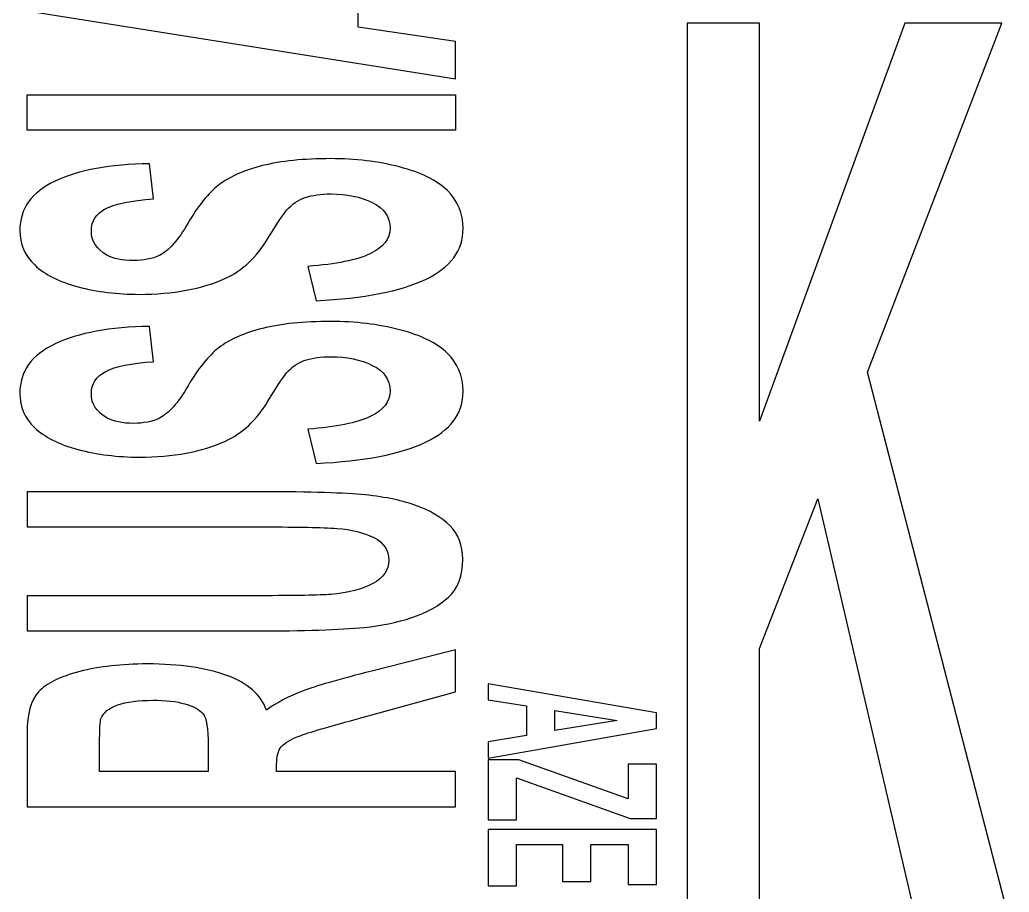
# Model space of a CAD drawing. Header units: centimetres. Extents: x -12.1 to 12.1, y -5 to 6.2.
# Drawn here: x 0.517 to 1.244, y 3.396 to 4.036 of the extents above; entities that cross this region are included whole.
import ezdxf

# ---------------------------------------------------------------- set-up
doc = ezdxf.new("R2010")
doc.units = ezdxf.units.CM
doc.header["$MEASUREMENT"] = 0
doc.layers.add('Layer 1', color=7, linetype='Continuous')

msp = doc.modelspace()

# ---------------------------------------------------------------- linework, layer by layer
at = {"layer": 'Layer 1', "color": 250}
for points, knots in [([(0.83725, 4.12164), (0.83725, 4.12164), (0.83725, 4.09351), (0.83725, 4.09351), (0.83725, 4.09351), (0.83725, 4.09351), (0.76585, 4.0823), (0.76585, 4.0823), (0.76585, 4.0823), (0.76585, 4.0823), (0.76585, 4.03105), (0.76585, 4.03105), (0.76585, 4.03105), (0.76585, 4.03105), (0.83725, 4.02047), (0.83725, 4.02047), (0.83725, 4.02047), (0.83725, 4.02047), (0.83725, 3.99304), (0.83725, 3.99304), (0.83725, 3.99304), (0.83725, 3.99304), (0.5228, 4.04298), (0.5228, 4.04298), (0.5228, 4.04298), (0.5228, 4.04298), (0.5228, 4.07033), (0.5228, 4.07033), (0.5228, 4.07033), (0.5228, 4.07033), (0.83725, 4.12164), (0.83725, 4.12164)], [0, 0, 0, 0, 0.111111, 0.111111, 0.111111, 0.111111, 0.222222, 0.222222, 0.222222, 0.222222, 0.333333, 0.333333, 0.333333, 0.333333, 0.444444, 0.444444, 0.444444, 0.444444, 0.555556, 0.555556, 0.555556, 0.555556, 0.666667, 0.666667, 0.666667, 0.666667, 0.777778, 0.777778, 0.777778, 0.777778, 1, 1, 1, 1]), ([(1.00745, 3.37639), (1.00745, 3.37639), (1.00745, 4.03385), (1.00745, 4.03385), (1.00745, 4.03385), (1.00745, 4.03385), (1.06034, 4.03385), (1.06034, 4.03385), (1.06034, 4.03385), (1.06034, 4.03385), (1.06034, 3.74187), (1.06034, 3.74187), (1.06034, 3.74187), (1.06034, 3.74187), (1.16723, 4.03385), (1.16723, 4.03385), (1.16723, 4.03385), (1.16723, 4.03385), (1.2384, 4.03385), (1.2384, 4.03385), (1.2384, 4.03385), (1.2384, 4.03385), (1.13969, 3.77777), (1.13969, 3.77777), (1.13969, 3.77777), (1.13969, 3.77777), (1.24375, 3.37639), (1.24375, 3.37639), (1.24375, 3.37639), (1.24375, 3.37639), (1.17529, 3.37639), (1.17529, 3.37639), (1.17529, 3.37639), (1.17529, 3.37639), (1.10326, 3.68491), (1.10326, 3.68491), (1.10326, 3.68491), (1.10326, 3.68491), (1.06034, 3.57505), (1.06034, 3.57505), (1.06034, 3.57505), (1.06034, 3.57505), (1.06034, 3.37639), (1.06034, 3.37639), (1.06034, 3.37639), (1.06034, 3.37639), (1.00745, 3.37639), (1.00745, 3.37639)], [0, 0, 0, 0, 0.076923, 0.076923, 0.076923, 0.076923, 0.153846, 0.153846, 0.153846, 0.153846, 0.230769, 0.230769, 0.230769, 0.230769, 0.307692, 0.307692, 0.307692, 0.307692, 0.384615, 0.384615, 0.384615, 0.384615, 0.461538, 0.461538, 0.461538, 0.461538, 0.538462, 0.538462, 0.538462, 0.538462, 0.615385, 0.615385, 0.615385, 0.615385, 0.692308, 0.692308, 0.692308, 0.692308, 0.769231, 0.769231, 0.769231, 0.769231, 0.846154, 0.846154, 0.846154, 0.846154, 1, 1, 1, 1]), ([(0.5228, 3.95554), (0.5228, 3.95554), (0.83725, 3.95554), (0.83725, 3.95554), (0.83725, 3.95554), (0.83725, 3.95554), (0.83725, 3.9814), (0.83725, 3.9814), (0.83725, 3.9814), (0.83725, 3.9814), (0.5228, 3.9814), (0.5228, 3.9814), (0.5228, 3.9814), (0.5228, 3.9814), (0.5228, 3.95554), (0.5228, 3.95554)], [0, 0, 0, 0, 0.2, 0.2, 0.2, 0.2, 0.4, 0.4, 0.4, 0.4, 0.6, 0.6, 0.6, 0.6, 1, 1, 1, 1]), ([(0.73496, 3.83033), (0.73496, 3.83033), (0.72893, 3.85552), (0.72893, 3.85552), (0.72893, 3.85552), (0.74967, 3.85703), (0.76495, 3.86012), (0.77465, 3.86475), (0.77465, 3.86475), (0.78438, 3.86938), (0.78921, 3.87564), (0.78921, 3.8835), (0.78921, 3.8835), (0.78921, 3.89183), (0.78487, 3.89812), (0.77622, 3.90234), (0.77622, 3.90234), (0.7676, 3.90657), (0.7575, 3.90866), (0.74591, 3.90866), (0.74591, 3.90866), (0.73846, 3.90866), (0.73214, 3.90779), (0.72689, 3.90601), (0.72689, 3.90601), (0.72165, 3.90423), (0.71714, 3.90112), (0.7133, 3.89669), (0.7133, 3.89669), (0.71071, 3.89366), (0.70616, 3.88676), (0.69958, 3.87596), (0.69958, 3.87596), (0.69114, 3.8621), (0.68077, 3.85238), (0.66848, 3.84678), (0.66848, 3.84678), (0.65119, 3.83892), (0.63007, 3.83499), (0.60518, 3.83499), (0.60518, 3.83499), (0.58919, 3.83499), (0.57419, 3.83683), (0.56025, 3.84052), (0.56025, 3.84052), (0.5463, 3.84422), (0.53567, 3.84955), (0.52842, 3.85654), (0.52842, 3.85654), (0.52111, 3.8635), (0.51745, 3.87192), (0.51745, 3.88175), (0.51745, 3.88175), (0.51745, 3.89782), (0.52612, 3.90994), (0.54339, 3.9181), (0.54339, 3.9181), (0.56071, 3.92619), (0.58381, 3.93047), (0.61269, 3.93087), (0.61269, 3.93087), (0.61269, 3.93087), (0.61549, 3.90499), (0.61549, 3.90499), (0.61549, 3.90499), (0.59929, 3.90388), (0.58768, 3.90152), (0.58063, 3.89788), (0.58063, 3.89788), (0.57356, 3.89422), (0.56997, 3.88877), (0.56997, 3.88149), (0.56997, 3.88149), (0.56997, 3.87398), (0.57379, 3.8681), (0.58139, 3.86384), (0.58139, 3.86384), (0.58625, 3.86108), (0.59275, 3.85972), (0.60087, 3.85972), (0.60087, 3.85972), (0.60832, 3.85972), (0.6147, 3.86099), (0.61997, 3.86355), (0.61997, 3.86355), (0.62673, 3.86681), (0.63371, 3.87474), (0.64099, 3.88734), (0.64099, 3.88734), (0.64833, 3.89992), (0.65584, 3.90924), (0.66362, 3.91527), (0.66362, 3.91527), (0.67143, 3.92132), (0.68208, 3.92605), (0.69562, 3.92942), (0.69562, 3.92942), (0.70913, 3.93283), (0.72582, 3.93455), (0.74571, 3.93455), (0.74571, 3.93455), (0.7637, 3.93455), (0.78059, 3.93253), (0.79629, 3.92843), (0.79629, 3.92843), (0.81204, 3.92435), (0.82372, 3.91859), (0.83138, 3.91114), (0.83138, 3.91114), (0.83904, 3.90365), (0.84287, 3.89437), (0.84287, 3.88324), (0.84287, 3.88324), (0.84287, 3.86705), (0.83365, 3.85459), (0.81527, 3.84591), (0.81527, 3.84591), (0.7969, 3.83723), (0.77014, 3.83202), (0.73496, 3.83033)], [0, 0, 0, 0, 0.032258, 0.032258, 0.032258, 0.032258, 0.064516, 0.064516, 0.064516, 0.064516, 0.096774, 0.096774, 0.096774, 0.096774, 0.129032, 0.129032, 0.129032, 0.129032, 0.16129, 0.16129, 0.16129, 0.16129, 0.193548, 0.193548, 0.193548, 0.193548, 0.225806, 0.225806, 0.225806, 0.225806, 0.258065, 0.258065, 0.258065, 0.258065, 0.290323, 0.290323, 0.290323, 0.290323, 0.322581, 0.322581, 0.322581, 0.322581, 0.354839, 0.354839, 0.354839, 0.354839, 0.387097, 0.387097, 0.387097, 0.387097, 0.419355, 0.419355, 0.419355, 0.419355, 0.451613, 0.451613, 0.451613, 0.451613, 0.483871, 0.483871, 0.483871, 0.483871, 0.516129, 0.516129, 0.516129, 0.516129, 0.548387, 0.548387, 0.548387, 0.548387, 0.580645, 0.580645, 0.580645, 0.580645, 0.612903, 0.612903, 0.612903, 0.612903, 0.645161, 0.645161, 0.645161, 0.645161, 0.677419, 0.677419, 0.677419, 0.677419, 0.709677, 0.709677, 0.709677, 0.709677, 0.741935, 0.741935, 0.741935, 0.741935, 0.774194, 0.774194, 0.774194, 0.774194, 0.806452, 0.806452, 0.806452, 0.806452, 0.83871, 0.83871, 0.83871, 0.83871, 0.870968, 0.870968, 0.870968, 0.870968, 0.903226, 0.903226, 0.903226, 0.903226, 0.935484, 0.935484, 0.935484, 0.935484, 1, 1, 1, 1]), ([(0.73496, 3.71092), (0.73496, 3.71092), (0.72893, 3.7361), (0.72893, 3.7361), (0.72893, 3.7361), (0.74967, 3.73762), (0.76495, 3.7407), (0.77465, 3.7453), (0.77465, 3.7453), (0.78438, 3.74996), (0.78921, 3.75619), (0.78921, 3.76406), (0.78921, 3.76406), (0.78921, 3.77241), (0.78487, 3.77868), (0.77622, 3.78289), (0.77622, 3.78289), (0.7676, 3.78714), (0.7575, 3.78924), (0.74591, 3.78924), (0.74591, 3.78924), (0.73846, 3.78924), (0.73214, 3.78834), (0.72689, 3.78657), (0.72689, 3.78657), (0.72165, 3.78479), (0.71714, 3.78167), (0.7133, 3.77727), (0.7133, 3.77727), (0.71071, 3.77424), (0.70616, 3.76734), (0.69958, 3.75655), (0.69958, 3.75655), (0.69114, 3.74268), (0.68077, 3.73296), (0.66848, 3.72734), (0.66848, 3.72734), (0.65119, 3.71948), (0.63007, 3.71554), (0.60518, 3.71554), (0.60518, 3.71554), (0.58919, 3.71554), (0.57419, 3.71741), (0.56025, 3.7211), (0.56025, 3.7211), (0.5463, 3.7248), (0.53567, 3.7301), (0.52842, 3.73712), (0.52842, 3.73712), (0.52111, 3.74405), (0.51745, 3.75249), (0.51745, 3.76231), (0.51745, 3.76231), (0.51745, 3.77841), (0.52612, 3.7905), (0.54339, 3.79865), (0.54339, 3.79865), (0.56071, 3.80677), (0.58381, 3.81106), (0.61269, 3.81146), (0.61269, 3.81146), (0.61269, 3.81146), (0.61549, 3.78558), (0.61549, 3.78558), (0.61549, 3.78558), (0.59929, 3.78447), (0.58768, 3.78208), (0.58063, 3.77847), (0.58063, 3.77847), (0.57356, 3.77483), (0.56997, 3.76936), (0.56997, 3.76204), (0.56997, 3.76204), (0.56997, 3.75453), (0.57379, 3.74866), (0.58139, 3.7444), (0.58139, 3.7444), (0.58625, 3.74166), (0.59275, 3.74029), (0.60087, 3.74029), (0.60087, 3.74029), (0.60832, 3.74029), (0.6147, 3.74157), (0.61997, 3.74414), (0.61997, 3.74414), (0.62673, 3.7474), (0.63371, 3.75532), (0.64099, 3.76793), (0.64099, 3.76793), (0.64833, 3.78051), (0.65584, 3.78983), (0.66362, 3.79585), (0.66362, 3.79585), (0.67143, 3.80188), (0.68208, 3.8066), (0.69562, 3.81001), (0.69562, 3.81001), (0.70913, 3.81341), (0.72582, 3.8151), (0.74571, 3.8151), (0.74571, 3.8151), (0.7637, 3.8151), (0.78059, 3.8131), (0.79629, 3.80902), (0.79629, 3.80902), (0.81204, 3.80491), (0.82372, 3.79917), (0.83138, 3.79169), (0.83138, 3.79169), (0.83904, 3.78424), (0.84287, 3.77495), (0.84287, 3.76379), (0.84287, 3.76379), (0.84287, 3.74761), (0.83365, 3.73517), (0.81527, 3.72646), (0.81527, 3.72646), (0.7969, 3.71778), (0.77014, 3.7126), (0.73496, 3.71092)], [0, 0, 0, 0, 0.032258, 0.032258, 0.032258, 0.032258, 0.064516, 0.064516, 0.064516, 0.064516, 0.096774, 0.096774, 0.096774, 0.096774, 0.129032, 0.129032, 0.129032, 0.129032, 0.16129, 0.16129, 0.16129, 0.16129, 0.193548, 0.193548, 0.193548, 0.193548, 0.225806, 0.225806, 0.225806, 0.225806, 0.258065, 0.258065, 0.258065, 0.258065, 0.290323, 0.290323, 0.290323, 0.290323, 0.322581, 0.322581, 0.322581, 0.322581, 0.354839, 0.354839, 0.354839, 0.354839, 0.387097, 0.387097, 0.387097, 0.387097, 0.419355, 0.419355, 0.419355, 0.419355, 0.451613, 0.451613, 0.451613, 0.451613, 0.483871, 0.483871, 0.483871, 0.483871, 0.516129, 0.516129, 0.516129, 0.516129, 0.548387, 0.548387, 0.548387, 0.548387, 0.580645, 0.580645, 0.580645, 0.580645, 0.612903, 0.612903, 0.612903, 0.612903, 0.645161, 0.645161, 0.645161, 0.645161, 0.677419, 0.677419, 0.677419, 0.677419, 0.709677, 0.709677, 0.709677, 0.709677, 0.741935, 0.741935, 0.741935, 0.741935, 0.774194, 0.774194, 0.774194, 0.774194, 0.806452, 0.806452, 0.806452, 0.806452, 0.83871, 0.83871, 0.83871, 0.83871, 0.870968, 0.870968, 0.870968, 0.870968, 0.903226, 0.903226, 0.903226, 0.903226, 0.935484, 0.935484, 0.935484, 0.935484, 1, 1, 1, 1]), ([(0.5228, 3.588), (0.5228, 3.588), (0.5228, 3.61386), (0.5228, 3.61386), (0.5228, 3.61386), (0.5228, 3.61386), (0.69314, 3.61386), (0.69314, 3.61386), (0.69314, 3.61386), (0.7202, 3.61386), (0.73767, 3.61418), (0.74571, 3.61482), (0.74571, 3.61482), (0.75852, 3.61595), (0.76888, 3.61858), (0.77666, 3.62274), (0.77666, 3.62274), (0.78447, 3.62693), (0.78836, 3.63261), (0.78836, 3.63983), (0.78836, 3.63983), (0.78836, 3.64717), (0.7847, 3.65273), (0.77733, 3.65646), (0.77733, 3.65646), (0.76997, 3.66019), (0.76091, 3.66243), (0.75019, 3.66319), (0.75019, 3.66319), (0.73947, 3.66394), (0.72163, 3.66432), (0.69678, 3.66432), (0.69678, 3.66432), (0.69678, 3.66432), (0.5228, 3.66432), (0.5228, 3.66432), (0.5228, 3.66432), (0.5228, 3.66432), (0.5228, 3.69018), (0.5228, 3.69018), (0.5228, 3.69018), (0.5228, 3.69018), (0.68796, 3.69018), (0.68796, 3.69018), (0.68796, 3.69018), (0.72573, 3.69018), (0.75238, 3.68948), (0.76798, 3.68811), (0.76798, 3.68811), (0.78356, 3.68668), (0.79675, 3.68409), (0.80744, 3.68037), (0.80744, 3.68037), (0.81815, 3.67661), (0.82671, 3.6716), (0.83309, 3.66529), (0.83309, 3.66529), (0.83944, 3.659), (0.84264, 3.65075), (0.84264, 3.64063), (0.84264, 3.64063), (0.84264, 3.62839), (0.83918, 3.6191), (0.83222, 3.61278), (0.83222, 3.61278), (0.82532, 3.60646), (0.81626, 3.60146), (0.80523, 3.59782), (0.80523, 3.59782), (0.79413, 3.59412), (0.78251, 3.59173), (0.77034, 3.59054), (0.77034, 3.59054), (0.75232, 3.58885), (0.72573, 3.588), (0.69058, 3.588), (0.69058, 3.588), (0.69058, 3.588), (0.5228, 3.588), (0.5228, 3.588)], [0, 0, 0, 0, 0.047619, 0.047619, 0.047619, 0.047619, 0.095238, 0.095238, 0.095238, 0.095238, 0.142857, 0.142857, 0.142857, 0.142857, 0.190476, 0.190476, 0.190476, 0.190476, 0.238095, 0.238095, 0.238095, 0.238095, 0.285714, 0.285714, 0.285714, 0.285714, 0.333333, 0.333333, 0.333333, 0.333333, 0.380952, 0.380952, 0.380952, 0.380952, 0.428571, 0.428571, 0.428571, 0.428571, 0.47619, 0.47619, 0.47619, 0.47619, 0.52381, 0.52381, 0.52381, 0.52381, 0.571429, 0.571429, 0.571429, 0.571429, 0.619048, 0.619048, 0.619048, 0.619048, 0.666667, 0.666667, 0.666667, 0.666667, 0.714286, 0.714286, 0.714286, 0.714286, 0.761905, 0.761905, 0.761905, 0.761905, 0.809524, 0.809524, 0.809524, 0.809524, 0.857143, 0.857143, 0.857143, 0.857143, 0.904762, 0.904762, 0.904762, 0.904762, 1, 1, 1, 1]), ([(0.83725, 3.45895), (0.83725, 3.45895), (0.5228, 3.45895), (0.5228, 3.45895), (0.5228, 3.45895), (0.5228, 3.45895), (0.5228, 3.51343), (0.5228, 3.51343), (0.5228, 3.51343), (0.5228, 3.52711), (0.52566, 3.53708), (0.53128, 3.54328), (0.53128, 3.54328), (0.53693, 3.54948), (0.54697, 3.55446), (0.56142, 3.55818), (0.56142, 3.55818), (0.57588, 3.56191), (0.59239, 3.56378), (0.61101, 3.56378), (0.61101, 3.56378), (0.63456, 3.56378), (0.65404, 3.56092), (0.66945, 3.5553), (0.66945, 3.5553), (0.68482, 3.54966), (0.69449, 3.54118), (0.69851, 3.52994), (0.69851, 3.52994), (0.70652, 3.53553), (0.71531, 3.54016), (0.72489, 3.5438), (0.72489, 3.5438), (0.73446, 3.54747), (0.75148, 3.55236), (0.77593, 3.55854), (0.77593, 3.55854), (0.77593, 3.55854), (0.83725, 3.57417), (0.83725, 3.57417), (0.83725, 3.57417), (0.83725, 3.57417), (0.83725, 3.54322), (0.83725, 3.54322), (0.83725, 3.54322), (0.83725, 3.54322), (0.76886, 3.52452), (0.76886, 3.52452), (0.76886, 3.52452), (0.74439, 3.51789), (0.72899, 3.51335), (0.72264, 3.51089), (0.72264, 3.51089), (0.71624, 3.50842), (0.71193, 3.50583), (0.70951, 3.50312), (0.70951, 3.50312), (0.70718, 3.50035), (0.70596, 3.49602), (0.70596, 3.49008), (0.70596, 3.49008), (0.70596, 3.49008), (0.70596, 3.48484), (0.70596, 3.48484), (0.70596, 3.48484), (0.70596, 3.48484), (0.83725, 3.48484), (0.83725, 3.48484), (0.83725, 3.48484), (0.83725, 3.48484), (0.83725, 3.45895), (0.83725, 3.45895)], [0, 0, 0, 0, 0.052632, 0.052632, 0.052632, 0.052632, 0.105263, 0.105263, 0.105263, 0.105263, 0.157895, 0.157895, 0.157895, 0.157895, 0.210526, 0.210526, 0.210526, 0.210526, 0.263158, 0.263158, 0.263158, 0.263158, 0.315789, 0.315789, 0.315789, 0.315789, 0.368421, 0.368421, 0.368421, 0.368421, 0.421053, 0.421053, 0.421053, 0.421053, 0.473684, 0.473684, 0.473684, 0.473684, 0.526316, 0.526316, 0.526316, 0.526316, 0.578947, 0.578947, 0.578947, 0.578947, 0.631579, 0.631579, 0.631579, 0.631579, 0.684211, 0.684211, 0.684211, 0.684211, 0.736842, 0.736842, 0.736842, 0.736842, 0.789474, 0.789474, 0.789474, 0.789474, 0.842105, 0.842105, 0.842105, 0.842105, 0.894737, 0.894737, 0.894737, 0.894737, 1, 1, 1, 1]), ([(0.86131, 3.49462), (0.86131, 3.49462), (0.86131, 3.50656), (0.86131, 3.50656), (0.86131, 3.50656), (0.86131, 3.50656), (0.88938, 3.51131), (0.88938, 3.51131), (0.88938, 3.51131), (0.88938, 3.51131), (0.88938, 3.53306), (0.88938, 3.53306), (0.88938, 3.53306), (0.88938, 3.53306), (0.86131, 3.53754), (0.86131, 3.53754), (0.86131, 3.53754), (0.86131, 3.53754), (0.86131, 3.54922), (0.86131, 3.54922), (0.86131, 3.54922), (0.86131, 3.54922), (0.98489, 3.52802), (0.98489, 3.52802), (0.98489, 3.52802), (0.98489, 3.52802), (0.98489, 3.5164), (0.98489, 3.5164), (0.98489, 3.5164), (0.98489, 3.5164), (0.86131, 3.49462), (0.86131, 3.49462)], [0, 0, 0, 0, 0.111111, 0.111111, 0.111111, 0.111111, 0.222222, 0.222222, 0.222222, 0.222222, 0.333333, 0.333333, 0.333333, 0.333333, 0.444444, 0.444444, 0.444444, 0.444444, 0.555556, 0.555556, 0.555556, 0.555556, 0.666667, 0.666667, 0.666667, 0.666667, 0.777778, 0.777778, 0.777778, 0.777778, 1, 1, 1, 1]), ([(0.65582, 3.48484), (0.65582, 3.48484), (0.65582, 3.50397), (0.65582, 3.50397), (0.65582, 3.50397), (0.65582, 3.5164), (0.65454, 3.52414), (0.65197, 3.52723), (0.65197, 3.52723), (0.64936, 3.53032), (0.64498, 3.53273), (0.63867, 3.53448), (0.63867, 3.53448), (0.63234, 3.53626), (0.62451, 3.53713), (0.61505, 3.53713), (0.61505, 3.53713), (0.60448, 3.53713), (0.59592, 3.53594), (0.5894, 3.53367), (0.5894, 3.53367), (0.5829, 3.53136), (0.57877, 3.5281), (0.57708, 3.52391), (0.57708, 3.52391), (0.57632, 3.52181), (0.57603, 3.51552), (0.57603, 3.50504), (0.57603, 3.50504), (0.57603, 3.50504), (0.57603, 3.48484), (0.57603, 3.48484), (0.57603, 3.48484), (0.57603, 3.48484), (0.65582, 3.48484), (0.65582, 3.48484)], [0, 0, 0, 0, 0.1, 0.1, 0.1, 0.1, 0.2, 0.2, 0.2, 0.2, 0.3, 0.3, 0.3, 0.3, 0.4, 0.4, 0.4, 0.4, 0.5, 0.5, 0.5, 0.5, 0.6, 0.6, 0.6, 0.6, 0.7, 0.7, 0.7, 0.7, 0.8, 0.8, 0.8, 0.8, 1, 1, 1, 1]), ([(0.91017, 3.51483), (0.91017, 3.51483), (0.95603, 3.52234), (0.95603, 3.52234), (0.95603, 3.52234), (0.95603, 3.52234), (0.91017, 3.52968), (0.91017, 3.52968), (0.91017, 3.52968), (0.91017, 3.52968), (0.91017, 3.51483), (0.91017, 3.51483)], [0, 0, 0, 0, 0.25, 0.25, 0.25, 0.25, 0.5, 0.5, 0.5, 0.5, 1, 1, 1, 1]), ([(0.86131, 3.49345), (0.86131, 3.49345), (0.88381, 3.49345), (0.88381, 3.49345), (0.88381, 3.49345), (0.88381, 3.49345), (0.96398, 3.46489), (0.96398, 3.46489), (0.96398, 3.46489), (0.96398, 3.46489), (0.96398, 3.49025), (0.96398, 3.49025), (0.96398, 3.49025), (0.96398, 3.49025), (0.98489, 3.49025), (0.98489, 3.49025), (0.98489, 3.49025), (0.98489, 3.49025), (0.98489, 3.45042), (0.98489, 3.45042), (0.98489, 3.45042), (0.98489, 3.45042), (0.9655, 3.45042), (0.9655, 3.45042), (0.9655, 3.45042), (0.9655, 3.45042), (0.88213, 3.48021), (0.88213, 3.48021), (0.88213, 3.48021), (0.88213, 3.48021), (0.88213, 3.44928), (0.88213, 3.44928), (0.88213, 3.44928), (0.88213, 3.44928), (0.86131, 3.44928), (0.86131, 3.44928), (0.86131, 3.44928), (0.86131, 3.44928), (0.86131, 3.49345), (0.86131, 3.49345)], [0, 0, 0, 0, 0.090909, 0.090909, 0.090909, 0.090909, 0.181818, 0.181818, 0.181818, 0.181818, 0.272727, 0.272727, 0.272727, 0.272727, 0.363636, 0.363636, 0.363636, 0.363636, 0.454545, 0.454545, 0.454545, 0.454545, 0.545455, 0.545455, 0.545455, 0.545455, 0.636364, 0.636364, 0.636364, 0.636364, 0.727273, 0.727273, 0.727273, 0.727273, 0.818182, 0.818182, 0.818182, 0.818182, 1, 1, 1, 1]), ([(0.86131, 3.44235), (0.86131, 3.44235), (0.98489, 3.44235), (0.98489, 3.44235), (0.98489, 3.44235), (0.98489, 3.44235), (0.98489, 3.40199), (0.98489, 3.40199), (0.98489, 3.40199), (0.98489, 3.40199), (0.96398, 3.40199), (0.96398, 3.40199), (0.96398, 3.40199), (0.96398, 3.40199), (0.96398, 3.43137), (0.96398, 3.43137), (0.96398, 3.43137), (0.96398, 3.43137), (0.93653, 3.43137), (0.93653, 3.43137), (0.93653, 3.43137), (0.93653, 3.43137), (0.93653, 3.40403), (0.93653, 3.40403), (0.93653, 3.40403), (0.93653, 3.40403), (0.91576, 3.40403), (0.91576, 3.40403), (0.91576, 3.40403), (0.91576, 3.40403), (0.91576, 3.43137), (0.91576, 3.43137), (0.91576, 3.43137), (0.91576, 3.43137), (0.88213, 3.43137), (0.88213, 3.43137), (0.88213, 3.43137), (0.88213, 3.43137), (0.88213, 3.40097), (0.88213, 3.40097), (0.88213, 3.40097), (0.88213, 3.40097), (0.86131, 3.40097), (0.86131, 3.40097), (0.86131, 3.40097), (0.86131, 3.40097), (0.86131, 3.44235), (0.86131, 3.44235)], [0, 0, 0, 0, 0.076923, 0.076923, 0.076923, 0.076923, 0.153846, 0.153846, 0.153846, 0.153846, 0.230769, 0.230769, 0.230769, 0.230769, 0.307692, 0.307692, 0.307692, 0.307692, 0.384615, 0.384615, 0.384615, 0.384615, 0.461538, 0.461538, 0.461538, 0.461538, 0.538462, 0.538462, 0.538462, 0.538462, 0.615385, 0.615385, 0.615385, 0.615385, 0.692308, 0.692308, 0.692308, 0.692308, 0.769231, 0.769231, 0.769231, 0.769231, 0.846154, 0.846154, 0.846154, 0.846154, 1, 1, 1, 1])]:
    msp.add_open_spline(points, degree=3, knots=knots, dxfattribs=at)

doc.saveas('drawing.dxf')
